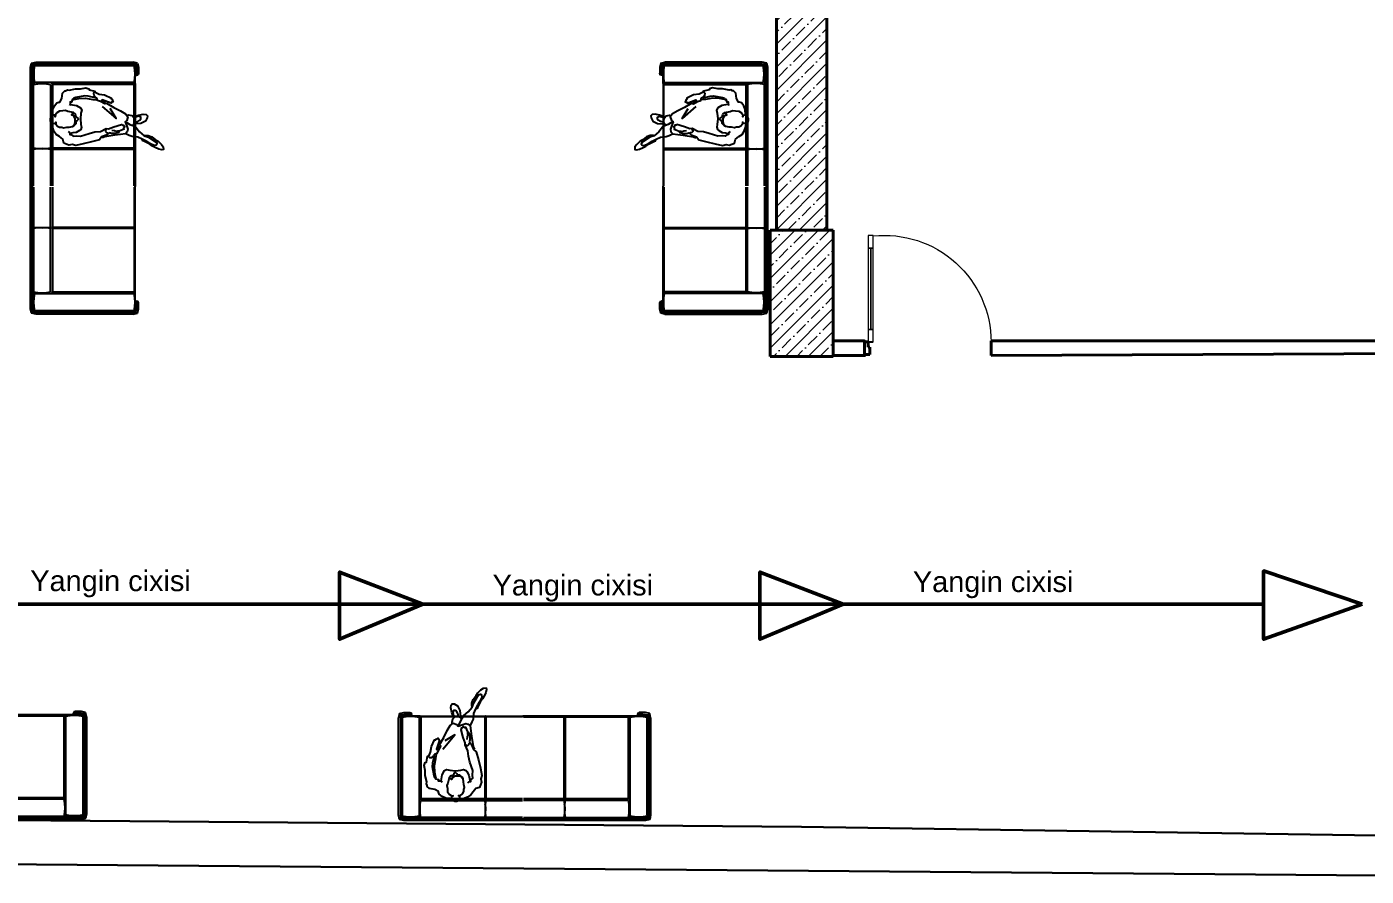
# Model space of a CAD drawing. Header units: millimetres. Extents: x 1531071 to 1560283, y -701792 to -691067.
# Drawn here: x 1556474 to 1557534, y -700632 to -699959 of the extents above; entities that cross this region are included whole.
import ezdxf

# ---------------------------------------------------------------- set-up
doc = ezdxf.new("R2010")
doc.units = ezdxf.units.MM
doc.header["$LTSCALE"] = 20
doc.header["$MEASUREMENT"] = 0
for name, color, linetype, lineweight in [('A-Sect-Iden', 191, 'Continuous', 13), ('RAZMERI', 251, 'Continuous', 5), ('wall ext', 30, 'Continuous', 30)]:
    doc.layers.add(name, color=color, linetype=linetype, lineweight=lineweight)
doc.layers.add('mebel', color=21, linetype='Continuous')
doc.layers.add('PLEPO', color=8, linetype='Continuous')
for name, color, linetype, lineweight, true_color in [('Двери ArchiCAD_Ном._пера__23', 7, 'Continuous', 40, 0xff6600), ('Двери ArchiCAD_Ном._пера__3', 7, 'Continuous', 20, 0xff6600), ('Двери ArchiCAD_Ном._пера__47', 7, 'Continuous', 25, 0x373737), ('Конструктив - Колонны_Ном._пера__202', 7, 'Continuous', 0, 0x38637a), ('Конструктив - Колонны_Ном._пера__28', 7, 'Continuous', 40, 0xffe4e1)]:
    doc.layers.add(name, color=color, linetype=linetype, lineweight=lineweight, true_color=true_color)
doc.styles.add('СГЕНЕРИР_СТИЛЬ_1', font='arial.ttf')

# ---------------------------------------------------------------- blocks, each defined once
blk = doc.blocks.new('werr')
at = {"layer": 'mebel'}
for p, q in [((1475467, -813384), (1475475, -813350)), ((1475475, -813350), (1475512, -813343)), ((1475475, -813350), (1475478, -813353)), ((1475478, -813353), (1475493, -813370)), ((1475480, -813384), (1475484, -813360)), ((1475512, -813357), (1475484, -813360)), ((1475494, -813370), (1475503, -813370)), ((1475494, -813505), (1475494, -813370)), ((1475497, -813404), (1475503, -813370)), ((1475503, -813370), (1476286, -813370)), ((1475512, -813343), (1476281, -813343)), ((1476281, -813357), (1475512, -813357)), ((1476281, -813370), (1475512, -813370)), ((1476314, -813351), (1476281, -813343)), ((1476305, -813360), (1476281, -813357)), ((1476295, -813370), (1476286, -813370)), ((1476286, -813370), (1476291, -813404)), ((1476311, -813353), (1476295, -813370)), ((1476295, -813383), (1476295, -813370)), ((1476305, -813360), (1476308, -813384)), ((1476311, -813353), (1476314, -813351)), ((1476314, -813351), (1476322, -813384)), ((1475467, -813505), (1475467, -813384)), ((1475480, -813505), (1475480, -813384)), ((1475494, -813384), (1475494, -813505)), ((1475495, -813438), (1475497, -813404)), ((1475497, -813472), (1475495, -813438)), ((1475503, -813505), (1475497, -813472)), ((1476291, -813472), (1476286, -813505)), ((1476291, -813404), (1476293, -813438)), ((1476293, -813438), (1476291, -813472)), ((1476295, -813430), (1476295, -813384)), ((1476295, -813430), (1476295, -813433)), ((1476299, -813437), (1476295, -813430)), ((1476295, -813433), (1476299, -813443)), ((1476295, -813434), (1476299, -813443)), ((1476295, -813513), (1476295, -813434)), ((1476299, -813437), (1476308, -813440)), ((1476299, -813443), (1476299, -813437)), ((1476299, -813443), (1476308, -813447)), ((1476304, -813445), (1476308, -813447)), ((1476308, -813384), (1476308, -813406)), ((1476308, -813440), (1476308, -813406)), ((1476318, -813437), (1476308, -813440)), ((1476308, -813440), (1476308, -813447)), ((1476308, -813447), (1476308, -813447)), ((1476308, -813447), (1476309, -813447)), ((1476309, -813447), (1476319, -813443)), ((1476318, -813437), (1476322, -813430)), ((1476318, -813443), (1476318, -813437)), ((1476319, -813443), (1476318, -813443)), ((1476322, -813433), (1476319, -813443)), ((1476322, -813384), (1476322, -813395)), ((1476322, -813395), (1476322, -813406)), ((1476322, -813406), (1476322, -813430)), ((1476322, -813430), (1476322, -813433)), ((1476322, -813433), (1476322, -813431)), ((1476322, -813433), (1476322, -813433)), ((1475467, -815176), (1475467, -813505)), ((1475480, -813505), (1475480, -815176)), ((1475492, -813519), (1475526, -813515)), ((1475492, -814323), (1475492, -813519)), ((1475494, -813505), (1475494, -813519)), ((1476286, -813505), (1475503, -813505)), ((1475526, -813515), (1475560, -813513)), ((1475560, -813513), (1475594, -813515)), ((1475594, -813515), (1475627, -813519)), ((1475627, -813519), (1475627, -814323)), ((1475635, -813513), (1475636, -813515)), ((1475636, -813515), (1475641, -813519)), ((1476289, -813519), (1475641, -813519)), ((1475641, -813519), (1475641, -814323)), ((1476287, -813508), (1476287, -813513)), ((1476289, -813519), (1476293, -813515)), ((1476289, -814323), (1476289, -813519)), ((1476293, -813515), (1476295, -813513)), ((1476295, -813513), (1476295, -814329)), ((1475526, -814029), (1475492, -814025)), ((1475526, -814029), (1475492, -814034)), ((1475494, -814034), (1475494, -814025)), ((1475560, -814028), (1475526, -814029)), ((1475560, -814031), (1475526, -814029)), ((1475594, -814029), (1475560, -814028)), ((1475594, -814029), (1475560, -814031)), ((1475593, -814029), (1475594, -814029)), ((1475594, -814029), (1475593, -814029)), ((1475627, -814025), (1475594, -814029)), ((1475627, -814034), (1475594, -814029)), ((1475635, -814028), (1475636, -814029)), ((1475636, -814029), (1475635, -814031)), ((1475641, -814025), (1475636, -814029)), ((1475636, -814029), (1475641, -814034)), ((1476289, -814025), (1475641, -814025)), ((1476289, -814034), (1475641, -814034)), ((1476293, -814029), (1476289, -814025)), ((1476293, -814029), (1476289, -814034)), ((1476295, -814028), (1476293, -814029)), ((1476295, -814031), (1476293, -814029)), ((1475492, -814332), (1475492, -815163)), ((1475627, -815163), (1475627, -814332)), ((1475641, -814332), (1475641, -815163)), ((1476289, -814332), (1476289, -815163)), ((1476295, -815169), (1476295, -814326)), ((1475526, -814656), (1475492, -814652)), ((1475526, -814656), (1475492, -814661)), ((1475494, -814661), (1475494, -814652)), ((1475560, -814655), (1475526, -814656)), ((1475560, -814658), (1475526, -814656)), ((1475594, -814656), (1475560, -814655)), ((1475594, -814656), (1475560, -814658)), ((1475593, -814656), (1475594, -814656)), ((1475594, -814656), (1475593, -814656)), ((1475627, -814652), (1475594, -814656)), ((1475627, -814661), (1475594, -814656)), ((1475635, -814655), (1475636, -814656)), ((1475636, -814656), (1475635, -814658)), ((1475641, -814652), (1475636, -814656)), ((1475636, -814656), (1475641, -814661)), ((1476289, -814652), (1475641, -814652)), ((1476289, -814661), (1475641, -814661)), ((1476293, -814656), (1476289, -814652)), ((1476293, -814656), (1476289, -814661)), ((1476295, -814655), (1476293, -814656)), ((1476295, -814658), (1476293, -814656)), ((1475492, -815163), (1475526, -815167)), ((1475494, -815176), (1475494, -815163)), ((1475526, -815167), (1475560, -815169)), ((1475560, -815169), (1475594, -815167)), ((1475594, -815167), (1475627, -815163)), ((1475635, -815169), (1475641, -815163)), ((1475641, -815163), (1476289, -815163)), ((1476287, -815169), (1476287, -815179)), ((1476289, -815163), (1476295, -815169)), ((1476295, -815248), (1476295, -815169)), ((1475467, -815298), (1475467, -815176)), ((1475480, -815298), (1475480, -815176)), ((1475494, -815298), (1475494, -815176)), ((1475494, -815311), (1475494, -815176)), ((1475495, -815244), (1475497, -815210)), ((1475497, -815278), (1475495, -815244)), ((1475497, -815210), (1475503, -815176)), ((1475503, -815311), (1475497, -815278)), ((1475503, -815176), (1476286, -815176)), ((1476286, -815176), (1476291, -815210)), ((1476287, -815179), (1476286, -815179)), ((1476291, -815278), (1476286, -815311)), ((1476291, -815210), (1476293, -815244)), ((1476293, -815244), (1476291, -815278)), ((1476295, -815248), (1476299, -815239)), ((1476295, -815252), (1476299, -815245)), ((1476295, -815298), (1476295, -815248)), ((1476308, -815235), (1476299, -815239)), ((1476299, -815239), (1476299, -815245)), ((1476299, -815245), (1476308, -815242)), ((1476304, -815237), (1476308, -815235)), ((1476308, -815235), (1476308, -815235)), ((1476309, -815235), (1476308, -815235)), ((1476308, -815242), (1476308, -815235)), ((1476308, -815242), (1476318, -815245)), ((1476308, -815275), (1476308, -815242)), ((1476308, -815275), (1476308, -815298)), ((1476319, -815239), (1476309, -815235)), ((1476319, -815239), (1476318, -815239)), ((1476318, -815245), (1476322, -815252)), ((1476322, -815248), (1476319, -815239)), ((1476322, -815248), (1476322, -815250)), ((1476322, -815248), (1476322, -815248)), ((1476322, -815252), (1476322, -815248)), ((1476322, -815298), (1476322, -815252)), ((1475475, -815332), (1475467, -815298)), ((1475475, -815332), (1475478, -815329)), ((1475512, -815338), (1475475, -815332)), ((1475478, -815329), (1475484, -815322)), ((1475484, -815322), (1475480, -815298)), ((1475490, -815314), (1475484, -815322)), ((1475484, -815322), (1475512, -815325)), ((1475490, -815314), (1475493, -815311)), ((1476295, -815311), (1475494, -815311)), ((1476286, -815311), (1475503, -815311)), ((1475512, -815311), (1476281, -815311)), ((1475512, -815325), (1476281, -815325)), ((1476281, -815338), (1475512, -815338)), ((1476281, -815325), (1476305, -815321)), ((1476281, -815338), (1476314, -815331)), ((1476295, -815299), (1476295, -815311)), ((1476298, -815315), (1476295, -815312)), ((1476305, -815321), (1476298, -815315)), ((1476308, -815298), (1476305, -815321)), ((1476305, -815321), (1476311, -815328)), ((1476314, -815331), (1476311, -815328)), ((1476314, -815331), (1476322, -815298))]:
    blk.add_line(p, q, dxfattribs=at)
blk = doc.blocks.new('wrrwerw')
at = {"layer": 'wall ext', "color": 0, "lineweight": -3, "ltscale": 0.5}
for points in [[(1482471, -827924), (1482471, -827824)], [(1483431, -827824), (1483471, -827824), (1483471, -827824), (1483471, -827924), (1483403, -827924)], [(1483431, -827824), (1483471, -827824), (1483471, -827924), (1483403, -827924)]]:
    blk.add_lwpolyline(points, dxfattribs=at)
at = {"layer": 'Двери ArchiCAD_Ном._пера__23', "linetype": 'Continuous'}
for p, q in [((1483431, -827884), (1483431, -827824)), ((1483431, -827824), (1483471, -827824)), ((1483443, -827884), (1483431, -827884)), ((1483443, -827924), (1483443, -827884)), ((1483471, -827824), (1483471, -827924)), ((1483471, -827924), (1483443, -827924))]:
    blk.add_line(p, q, dxfattribs=at)
at = {"layer": 'Двери ArchiCAD_Ном._пера__3', "linetype": 'Continuous'}
for p, q in [((1483403, -827924), (1483403, -828024)), ((1483443, -827924), (1483403, -827924)), ((1483443, -828024), (1483443, -827924)), ((1483403, -828024), (1483403, -828668)), ((1483423, -828024), (1483403, -828024)), ((1483403, -828024), (1483443, -828024)), ((1483423, -828024), (1483423, -828668)), ((1483443, -828024), (1483423, -828024)), ((1483423, -828668), (1483423, -828024)), ((1483423, -828668), (1483423, -828024)), ((1483443, -828668), (1483443, -828024)), ((1483403, -828668), (1483423, -828668)), ((1483443, -828668), (1483403, -828668)), ((1483403, -828668), (1483403, -828768)), ((1483423, -828668), (1483443, -828668)), ((1483443, -828768), (1483443, -828668)), ((1483403, -828768), (1483443, -828768))]:
    blk.add_line(p, q, dxfattribs=at)
at = {"layer": 'Двери ArchiCAD_Ном._пера__3', "linetype": 'Continuous', "extrusion": (0, 0, -1)}
blk.add_ellipse((1483315, -827924), major_axis=(597, 597), ratio=1, start_param=2.252304, end_param=3.926991, dxfattribs=at)
at = {"layer": 'Двери ArchiCAD_Ном._пера__47', "linetype": 'Continuous'}
blk.add_line((1483471, -827924), (1483471, -827824), dxfattribs=at)

msp = doc.modelspace()

# ---------------------------------------------------------------- hatches: boundary and pattern name
at = {"layer": 'Конструктив - Колонны_Ном._пера__202', "linetype": 'Continuous'}
h = msp.add_hatch(dxfattribs=at)
h.set_pattern_fill('ЖЕЛЕЗОБЕТОН__ГОСТ_', color=1, scale=0.1, style=0, pattern_type=2)
h.set_pattern_definition([(45, (1547833.123, -706412.456), (-9.192388, 9.192388), []), (45, (1547828.527, -706407.86), (-9.192388, 9.192388), [9.75, -3.25, 0, -3.25])])
h.paths.add_polyline_path([(1557067.2, -699620.2), (1557107.2, -699620.2), (1557107.2, -700120.2), (1557067.2, -700120.2)])
h = msp.add_hatch(dxfattribs=at)
h.set_pattern_fill('ЖЕЛЕЗОБЕТОН__ГОСТ_', color=1, scale=0.1, style=0, pattern_type=2)
h.set_pattern_definition([(45, (1548463.123, -706312.456), (-9.192388, 9.192388), []), (45, (1548458.527, -706307.86), (-9.192388, 9.192388), [9.75, -3.25, 0, -3.25])])
h.paths.add_polyline_path([(1557062.2, -700220.2), (1557112.2, -700220.2), (1557112.2, -700120.2), (1557062.2, -700120.2)])

# ---------------------------------------------------------------- linework, layer by layer
at = {"color": 0, "lineweight": 30, "ltscale": 0.5, "flags": 128}
for points in [[(1557607.2, -700631.8), (1555741.5, -700616.5), (1554431.8, -700586.5)], [(1557087.2, -700592.6), (1555742, -700581.5)], [(1557577.2, -700600.2), (1557087.2, -700592.6)]]:
    msp.add_lwpolyline(points, dxfattribs=at)
at = {"layer": 'A-Sect-Iden', "color": 0, "lineweight": 0, "ltscale": 0.5}
msp.add_line((1557071.7, -700220.2), (1557102.7, -700220.2), dxfattribs=at)
at = {"layer": 'PLEPO', "color": 1}
for p, q in [((1556527.6, -700010.8, -45.4), (1556526.8, -700011.8, -45.4)), ((1556526.8, -700011.8, -45.4), (1556527, -700013.5, -45.4)), ((1556527, -700013.5, -45.4), (1556527.7, -700014.8, -45.4)), ((1557010.3, -700013.5, -45.4), (1557009.5, -700014.8, -45.4)), ((1557009.7, -700010.8, -45.4), (1557010.5, -700011.8, -45.4)), ((1557010.5, -700011.8, -45.4), (1557010.3, -700013.5, -45.4)), ((1556512, -700028.8, -45.4), (1556512.8, -700031, -45.4)), ((1556513.1, -700033.3, -45.4), (1556512.5, -700035.5, -45.4)), ((1557024.2, -700033.3, -45.4), (1557024.7, -700035.5, -45.4)), ((1557025.3, -700028.8, -45.4), (1557024.5, -700031, -45.4)), ((1556537.1, -700040.4, -45.4), (1556536.3, -700041.2, -45.4)), ((1556536.3, -700041.2, -45.4), (1556536.3, -700042.1, -45.4)), ((1556536.3, -700042.1, -45.4), (1556537.3, -700043.1, -45.4)), ((1556537.3, -700043.1, -45.4), (1556538.2, -700043.3, -45.4)), ((1556543.3, -700041.5, -45.4), (1556541.2, -700041.4, -45.4)), ((1556544.5, -700042, -45.4), (1556543.3, -700041.5, -45.4)), ((1556545.8, -700041.8, -45.4), (1556544.5, -700042, -45.4)), ((1556547.1, -700041.8, -45.4), (1556545.8, -700041.8, -45.4)), ((1556990.2, -700041.8, -45.4), (1556991.5, -700041.8, -45.4)), ((1556991.5, -700041.8, -45.4), (1556992.7, -700042, -45.4)), ((1556992.7, -700042, -45.4), (1556994, -700041.5, -45.4)), ((1556994, -700041.5, -45.4), (1556996, -700041.4, -45.4)), ((1557000, -700043.1, -45.4), (1556999.1, -700043.3, -45.4)), ((1557001, -700042.1, -45.4), (1557000, -700043.1, -45.4)), ((1557000.2, -700040.4, -45.4), (1557001, -700041.2, -45.4)), ((1557001, -700041.2, -45.4), (1557001, -700042.1, -45.4)), ((1556822.5, -700521.4, -45.4), (1556822.3, -700523.5, -45.4)), ((1556823, -700520.2, -45.4), (1556822.5, -700521.4, -45.4)), ((1556822.8, -700517.6, -45.4), (1556822.8, -700518.9, -45.4)), ((1556822.8, -700518.9, -45.4), (1556823, -700520.2, -45.4)), ((1556821.4, -700527.6, -45.4), (1556822.2, -700528.4, -45.4)), ((1556822.2, -700528.4, -45.4), (1556823.1, -700528.4, -45.4)), ((1556823.1, -700528.4, -45.4), (1556824.1, -700527.4, -45.4)), ((1556824.1, -700527.4, -45.4), (1556824.2, -700526.5, -45.4)), ((1556791.8, -700537.1, -45.4), (1556792.7, -700537.9, -45.4)), ((1556792.7, -700537.9, -45.4), (1556794.5, -700537.7, -45.4)), ((1556794.5, -700537.7, -45.4), (1556795.8, -700536.9, -45.4)), ((1556809.8, -700552.7, -45.4), (1556812, -700551.9, -45.4)), ((1556814.3, -700551.6, -45.4), (1556816.5, -700552.1, -45.4))]:
    msp.add_line(p, q, dxfattribs=at)
at = {"layer": 'PLEPO', "color": 1, "elevation": -45.4}
for points in [[(1556494.3, -700028.9), (1556494.6, -700024.6), (1556495.9, -700021.7), (1556497.8, -700019.4), (1556499.4, -700018.9), (1556500, -700018.9), (1556501.6, -700016), (1556502.2, -700011.8), (1556504, -700009.9), (1556504.6, -700009.9), (1556506, -700009.2), (1556507.5, -700009.5), (1556512.5, -700008.3), (1556516.5, -700008.3), (1556520.6, -700007.5), (1556523, -700008.3), (1556523.3, -700009.2), (1556527.7, -700010.2), (1556528.5, -700011.3), (1556531.2, -700012.6), (1556535.5, -700013.2), (1556540.9, -700015.6), (1556540.6, -700016.2), (1556541.5, -700016.8), (1556541.7, -700017.6), (1556542.2, -700018.6), (1556541.5, -700019), (1556540.9, -700019), (1556540.7, -700019.7), (1556533.6, -700017.1), (1556533.1, -700017.6), (1556536.5, -700020), (1556535.7, -700020.3), (1556532.3, -700018.4), (1556530, -700017.5), (1556529.3, -700015.6), (1556528.4, -700014.8), (1556528.1, -700015.4), (1556522.4, -700014.1), (1556519.8, -700013.8), (1556512.7, -700015.1), (1556511.1, -700015.7), (1556511, -700016.8), (1556510, -700016.5), (1556509.4, -700018.9), (1556508.3, -700018.6), (1556508.3, -700020.5), (1556507.6, -700021.6)], [(1556511.1, -700016.7), (1556515.1, -700016), (1556520.5, -700015.7), (1556526.2, -700016.8), (1556529.5, -700017.1)], [(1557042.9, -700028.9), (1557042.6, -700024.6), (1557041.4, -700021.7), (1557039.5, -700019.4), (1557037.9, -700018.9), (1557037.2, -700018.9), (1557035.6, -700016), (1557035, -700011.8), (1557033.3, -700009.9), (1557032.6, -700009.9), (1557031.2, -700009.2), (1557029.8, -700009.5), (1557024.7, -700008.3), (1557020.8, -700008.3), (1557016.6, -700007.5), (1557014.3, -700008.3), (1557013.9, -700009.2), (1557009.5, -700010.2), (1557008.7, -700011.3), (1557006, -700012.6), (1557001.7, -700013.2), (1556996.4, -700015.6), (1556996.7, -700016.2), (1556995.7, -700016.8), (1556995.6, -700017.6), (1556995.1, -700018.6), (1556995.7, -700019), (1556996.4, -700019), (1556996.5, -700019.7), (1557003.6, -700017.1), (1557004.1, -700017.6), (1557000.8, -700020), (1557001.6, -700020.3), (1557004.9, -700018.4), (1557007.3, -700017.5), (1557007.9, -700015.6), (1557008.9, -700014.8), (1557009.2, -700015.4), (1557014.9, -700014.1), (1557017.4, -700013.8), (1557024.6, -700015.1), (1557026.1, -700015.7), (1557026.3, -700016.8), (1557027.3, -700016.5), (1557027.9, -700018.9), (1557029, -700018.6), (1557029, -700020.5), (1557029.6, -700021.6)], [(1557026.1, -700016.7), (1557022.2, -700016), (1557016.8, -700015.7), (1557011.1, -700016.8), (1557007.8, -700017.1)], [(1556508.4, -700020.8), (1556513.2, -700021.6), (1556516.5, -700023.5), (1556517.5, -700025.1), (1556516.8, -700027.7), (1556516.3, -700032.2), (1556516.8, -700036.5), (1556517.3, -700038.7), (1556516.7, -700040.6), (1556515.7, -700041.4), (1556513, -700042.8), (1556510.3, -700043.3), (1556508.3, -700043.6)], [(1556510.5, -700037.6), (1556511.7, -700036.5), (1556512.1, -700034.4), (1556512.2, -700031.7), (1556510.8, -700029.5), (1556509.4, -700029), (1556510, -700028.9), (1556510.3, -700027.7), (1556509.4, -700027)], [(1556536.9, -700019.7), (1556542.8, -700023), (1556548.2, -700025.7), (1556552.1, -700028.1), (1556554, -700030.4), (1556553.1, -700033.3), (1556551.7, -700034.4), (1556553.1, -700038), (1556553.9, -700040.4), (1556553.4, -700042.3), (1556552, -700043.9), (1556548, -700044.4), (1556543.7, -700045), (1556535.7, -700046.3), (1556533.6, -700047.2)], [(1556533.6, -700022.4), (1556544.7, -700031.7), (1556539.9, -700023.8)], [(1557000.3, -700019.7), (1556994.5, -700023), (1556989.1, -700025.7), (1556985.1, -700028.1), (1556983.2, -700030.4), (1556984.2, -700033.3), (1556985.6, -700034.4), (1556984.2, -700038), (1556983.4, -700040.4), (1556983.8, -700042.3), (1556985.3, -700043.9), (1556989.2, -700044.4), (1556993.5, -700045), (1557001.6, -700046.3), (1557003.6, -700047.2)], [(1557003.6, -700022.4), (1556992.6, -700031.7), (1556997.3, -700023.8)], [(1557028.8, -700020.8), (1557024.1, -700021.6), (1557020.8, -700023.5), (1557019.8, -700025.1), (1557020.4, -700027.7), (1557020.9, -700032.2), (1557020.4, -700036.5), (1557020, -700038.7), (1557020.6, -700040.6), (1557021.6, -700041.4), (1557024.2, -700042.8), (1557026.9, -700043.3), (1557029, -700043.6)], [(1557026.8, -700037.6), (1557025.5, -700036.5), (1557025.2, -700034.4), (1557025, -700031.7), (1557026.5, -700029.5), (1557027.9, -700029), (1557027.3, -700028.9), (1557026.9, -700027.7), (1557027.9, -700027)], [(1556506.7, -700042), (1556507.6, -700042.8), (1556507.9, -700044.5), (1556509.1, -700044.5), (1556510.5, -700045.9), (1556513, -700045.6), (1556516.5, -700045.9), (1556523.2, -700043.6), (1556527.7, -700042.5), (1556532.2, -700042.1), (1556536.8, -700039.8), (1556538.5, -700039.9), (1556542.8, -700038.4), (1556548.8, -700036.6), (1556549.6, -700037.1), (1556550.4, -700037.1), (1556550.6, -700037.9), (1556551.5, -700038.4), (1556550.4, -700039.6), (1556550.9, -700040.2), (1556547.1, -700041.8), (1556546.8, -700042.8), (1556543.6, -700043.6), (1556540.9, -700043.6), (1556539.5, -700043.3), (1556538.5, -700043.7), (1556537.4, -700044.7), (1556533.1, -700046.4), (1556531.4, -700048.6), (1556525.1, -700050.4), (1556518.4, -700052), (1556512.7, -700053.1), (1556509.8, -700052.3), (1556507.3, -700052.9), (1556503.2, -700051.3), (1556502.4, -700048.3), (1556499.7, -700046.1), (1556497.2, -700044.4), (1556495.4, -700041.8), (1556494.2, -700038.2), (1556494.2, -700036)], [(1556552, -700034.6), (1556553.4, -700035.2), (1556555.6, -700036.5), (1556557.8, -700037.4), (1556560.1, -700038.8), (1556563.1, -700042.3), (1556566.7, -700045.5), (1556570.2, -700046.7), (1556576.4, -700050.5), (1556577, -700052), (1556576.4, -700052.9), (1556574.6, -700053.1), (1556571.2, -700051.5), (1556568.3, -700049.7), (1556565.3, -700048.2), (1556561.8, -700046.6), (1556557.2, -700046.1), (1556555, -700045.3), (1556552.3, -700043.9)], [(1556558, -700036.8), (1556559.1, -700035.3), (1556559.1, -700033.9), (1556558.8, -700031.5), (1556557.2, -700029.8), (1556554.5, -700029.3), (1556553.6, -700029.5)], [(1556559.4, -700034.7), (1556561.8, -700034.2), (1556563.5, -700033.1), (1556564.2, -700032), (1556564.2, -700030.8), (1556562.6, -700030.1), (1556559.9, -700030.8), (1556558.6, -700031.2)], [(1556558.8, -700030.6), (1556562.4, -700029.3), (1556566.1, -700028.5), (1556568.3, -700028.7), (1556569.4, -700029.6), (1556569.3, -700031.2), (1556567.8, -700033.9), (1556564.2, -700035.8), (1556559.4, -700036.1)], [(1556985.3, -700034.6), (1556983.8, -700035.2), (1556981.6, -700036.5), (1556979.4, -700037.4), (1556977.2, -700038.8), (1556974.2, -700042.3), (1556970.5, -700045.5), (1556967.1, -700046.7), (1556960.9, -700050.5), (1556960.2, -700052), (1556960.9, -700052.9), (1556962.6, -700053.1), (1556966.1, -700051.5), (1556969, -700049.7), (1556972, -700048.2), (1556975.5, -700046.6), (1556980, -700046.1), (1556982.3, -700045.3), (1556985, -700043.9)], [(1556978.5, -700030.6), (1556974.8, -700029.3), (1556971.2, -700028.5), (1556969, -700028.7), (1556967.8, -700029.6), (1556968, -700031.2), (1556969.4, -700033.9), (1556973.1, -700035.8), (1556977.8, -700036.1)], [(1556977.8, -700034.7), (1556975.5, -700034.2), (1556973.7, -700033.1), (1556973.1, -700032), (1556973.1, -700030.8), (1556974.7, -700030.1), (1556977.4, -700030.8), (1556978.6, -700031.2)], [(1556979.3, -700036.8), (1556978.1, -700035.3), (1556978.1, -700033.9), (1556978.5, -700031.5), (1556980, -700029.8), (1556982.7, -700029.3), (1556983.7, -700029.5)], [(1557030.6, -700042), (1557029.6, -700042.8), (1557029.3, -700044.5), (1557028.2, -700044.5), (1557026.8, -700045.9), (1557024.2, -700045.6), (1557020.8, -700045.9), (1557014.1, -700043.6), (1557009.5, -700042.5), (1557005.1, -700042.1), (1557000.5, -700039.8), (1556998.7, -700039.9), (1556994.5, -700038.4), (1556988.4, -700036.6), (1556987.6, -700037.1), (1556986.9, -700037.1), (1556986.7, -700037.9), (1556985.7, -700038.4), (1556986.9, -700039.6), (1556986.4, -700040.2), (1556990.2, -700041.8), (1556990.5, -700042.8), (1556993.7, -700043.6), (1556996.4, -700043.6), (1556997.8, -700043.3), (1556998.7, -700043.7), (1556999.8, -700044.7), (1557004.1, -700046.4), (1557005.9, -700048.6), (1557012.2, -700050.4), (1557018.9, -700052), (1557024.6, -700053.1), (1557027.4, -700052.3), (1557029.9, -700052.9), (1557034.1, -700051.3), (1557034.9, -700048.3), (1557037.6, -700046.1), (1557040.1, -700044.4), (1557041.8, -700041.8), (1557043.1, -700038.2), (1557043.1, -700036)], [(1556567.4, -700045.3), (1556569.9, -700045.2), (1556572.9, -700046.3), (1556575.9, -700048.6), (1556578, -700049.9), (1556580.5, -700052.3), (1556581.9, -700054.3), (1556582.1, -700056.4), (1556580.8, -700056.7), (1556578.4, -700056.2), (1556575.4, -700054.8), (1556573.4, -700053.7), (1556571.2, -700052.1), (1556567.2, -700050.1), (1556565.8, -700049.4), (1556565.1, -700048.3)], [(1556969.9, -700045.3), (1556967.4, -700045.2), (1556964.4, -700046.3), (1556961.4, -700048.6), (1556959.3, -700049.9), (1556956.8, -700052.3), (1556955.3, -700054.3), (1556955.2, -700056.4), (1556956.4, -700056.7), (1556958.8, -700056.2), (1556961.8, -700054.8), (1556963.9, -700053.7), (1556966.1, -700052.1), (1556970.1, -700050.1), (1556971.5, -700049.4), (1556972.1, -700048.3)], [(1556826.3, -700497.3), (1556826.1, -700494.8), (1556827.2, -700491.8), (1556829.6, -700488.8), (1556830.9, -700486.7), (1556833.3, -700484.2), (1556835.3, -700482.8), (1556837.4, -700482.6), (1556837.7, -700483.9), (1556837.2, -700486.3), (1556835.8, -700489.3), (1556834.7, -700491.3), (1556833.1, -700493.5), (1556831, -700497.5), (1556830.4, -700498.9), (1556829.3, -700499.6)], [(1556815.5, -700512.7), (1556816.2, -700511.3), (1556817.4, -700509.1), (1556818.4, -700506.8), (1556819.8, -700504.6), (1556823.3, -700501.6), (1556826.5, -700498), (1556827.7, -700494.5), (1556831.5, -700488.3), (1556832.9, -700487.7), (1556833.9, -700488.3), (1556834.1, -700490.1), (1556832.5, -700493.5), (1556830.7, -700496.4), (1556829.1, -700499.4), (1556827.6, -700502.9), (1556827.1, -700507.5), (1556826.3, -700509.7), (1556824.9, -700512.4)], [(1556811.6, -700505.9), (1556810.3, -700502.3), (1556809.5, -700498.6), (1556809.7, -700496.4), (1556810.6, -700495.3), (1556812.2, -700495.4), (1556814.9, -700496.9), (1556816.8, -700500.5), (1556817.1, -700505.3)], [(1556815.7, -700505.3), (1556815.2, -700502.9), (1556814.1, -700501.1), (1556813, -700500.5), (1556811.7, -700500.5), (1556811.1, -700502.1), (1556811.7, -700504.8), (1556812.2, -700506.1)], [(1556800.7, -700527.8), (1556804, -700521.9), (1556806.7, -700516.5), (1556809, -700512.6), (1556811.4, -700510.6), (1556814.3, -700511.6), (1556815.4, -700513), (1556819, -700511.6), (1556821.4, -700510.8), (1556823.3, -700511.3), (1556824.9, -700512.7), (1556825.3, -700516.7), (1556826, -700520.9), (1556827.2, -700529), (1556828.2, -700531.1)], [(1556817.8, -700506.7), (1556816.3, -700505.6), (1556814.9, -700505.6), (1556812.5, -700505.9), (1556810.8, -700507.5), (1556810.3, -700510.2), (1556810.5, -700511.1)], [(1556823, -700558), (1556823.8, -700557.1), (1556825.5, -700556.7), (1556825.5, -700555.6), (1556826.9, -700554.2), (1556826.6, -700551.7), (1556826.9, -700548.2), (1556824.6, -700541.5), (1556823.4, -700536.9), (1556823.1, -700532.5), (1556820.8, -700527.9), (1556820.9, -700526.2), (1556819.3, -700521.9), (1556817.6, -700515.9), (1556818.1, -700515.1), (1556818.1, -700514.3), (1556818.9, -700514.1), (1556819.3, -700513.2), (1556820.6, -700514.3), (1556821.2, -700513.8), (1556822.8, -700517.6), (1556823.8, -700517.9), (1556824.6, -700521.1), (1556824.6, -700523.8), (1556824.2, -700525.2), (1556824.7, -700526.2), (1556825.7, -700527.3), (1556827.4, -700531.6), (1556829.6, -700533.3), (1556831.4, -700539.6), (1556832.9, -700546.3), (1556834.1, -700552), (1556833.3, -700554.8), (1556833.9, -700557.4), (1556832.3, -700561.5), (1556829.3, -700562.3), (1556827.1, -700565), (1556825.3, -700567.5), (1556822.8, -700569.3), (1556819.2, -700570.5), (1556817, -700570.5)], [(1556809.8, -700570.4), (1556805.6, -700570.1), (1556802.7, -700568.8), (1556800.3, -700566.9), (1556799.9, -700565.3), (1556799.9, -700564.7), (1556797, -700563.1), (1556792.7, -700562.5), (1556790.8, -700560.7), (1556790.8, -700560.1), (1556790.2, -700558.6), (1556790.5, -700557.2), (1556789.3, -700552.2), (1556789.3, -700548.2), (1556788.5, -700544.1), (1556789.3, -700541.7), (1556790.2, -700541.4), (1556791.2, -700536.9), (1556792.3, -700536.2), (1556793.5, -700533.5), (1556794.2, -700529.2), (1556796.5, -700523.8), (1556797.2, -700524.1), (1556797.8, -700523.2), (1556798.6, -700523), (1556799.5, -700522.5), (1556800, -700523.2), (1556800, -700523.8), (1556800.7, -700524), (1556798.1, -700531.1), (1556798.6, -700531.6), (1556801, -700528.2), (1556801.3, -700529), (1556799.4, -700532.4), (1556798.4, -700534.7), (1556796.5, -700535.4), (1556795.8, -700536.3), (1556796.4, -700536.6), (1556795.1, -700542.3), (1556794.8, -700544.9), (1556796.1, -700552), (1556796.7, -700553.6), (1556797.8, -700553.7), (1556797.5, -700554.7), (1556799.9, -700555.3), (1556799.5, -700556.4), (1556801.4, -700556.4), (1556802.6, -700557.1)], [(1556803.3, -700531.1), (1556812.7, -700520), (1556804.8, -700524.7)], [(1556797.7, -700553.6), (1556797, -700549.6), (1556796.7, -700544.2), (1556797.8, -700538.5), (1556798.1, -700535.2)], [(1556801.8, -700556.3), (1556802.6, -700551.5), (1556804.5, -700548.2), (1556806, -700547.2), (1556808.7, -700547.9), (1556813.2, -700548.4), (1556817.4, -700547.9), (1556819.7, -700547.4), (1556821.6, -700548), (1556822.3, -700549), (1556823.8, -700551.7), (1556824.2, -700554.4), (1556824.6, -700556.4)], [(1556818.5, -700554.2), (1556817.4, -700552.9), (1556815.4, -700552.6), (1556812.7, -700552.5), (1556810.5, -700553.9), (1556810, -700555.3), (1556809.8, -700554.7), (1556808.7, -700554.4), (1556807.9, -700555.3)]]:
    msp.add_lwpolyline(points, dxfattribs=at)
for points in [[(1556514.9, -700031.8), (1556513.9, -700031.1), (1556512.9, -700030.6), (1556512.4, -700028.5), (1556510.8, -700027.1), (1556506.5, -700026.2), (1556504.6, -700025.5), (1556502.4, -700025.8), (1556499.7, -700026), (1556497.6, -700027.4), (1556496.7, -700028.9), (1556496.5, -700030.4), (1556496.2, -700029.3), (1556494.6, -700029), (1556493.4, -700029.8), (1556492.3, -700031.7), (1556492.3, -700033.4), (1556492.7, -700034.7), (1556494.2, -700035.5), (1556496.1, -700035.7), (1556496.9, -700034.7), (1556496.9, -700036.3), (1556498.1, -700037.9), (1556499.9, -700038.8), (1556501.6, -700038.8), (1556503, -700039.3), (1556505.6, -700038.8), (1556507.5, -700038.7), (1556510, -700038.2), (1556511.4, -700037.4), (1556512.9, -700035.8), (1556513.2, -700033.8), (1556513.9, -700033.4), (1556514.9, -700032.3)], [(1557022.4, -700031.8), (1557023.4, -700031.1), (1557024.4, -700030.6), (1557024.9, -700028.5), (1557026.5, -700027.1), (1557030.7, -700026.2), (1557032.6, -700025.5), (1557034.9, -700025.8), (1557037.6, -700026), (1557039.6, -700027.4), (1557040.6, -700028.9), (1557040.7, -700030.4), (1557041, -700029.3), (1557042.6, -700029), (1557043.9, -700029.8), (1557045, -700031.7), (1557045, -700033.4), (1557044.5, -700034.7), (1557043.1, -700035.5), (1557041.2, -700035.7), (1557040.4, -700034.7), (1557040.4, -700036.3), (1557039.1, -700037.9), (1557037.4, -700038.8), (1557035.6, -700038.8), (1557034.2, -700039.3), (1557031.7, -700038.8), (1557029.8, -700038.7), (1557027.3, -700038.2), (1557025.8, -700037.4), (1557024.4, -700035.8), (1557024.1, -700033.8), (1557023.4, -700033.4), (1557022.3, -700032.3)], [(1556812.7, -700549.8), (1556812, -700550.8), (1556811.6, -700551.8), (1556809.5, -700552.3), (1556808.1, -700553.9), (1556807.1, -700558.2), (1556806.5, -700560.1), (1556806.8, -700562.3), (1556807, -700565), (1556808.4, -700567), (1556809.8, -700568), (1556811.4, -700568.2), (1556810.3, -700568.5), (1556810, -700570.1), (1556810.8, -700571.3), (1556812.7, -700572.4), (1556814.4, -700572.4), (1556815.7, -700572), (1556816.5, -700570.5), (1556816.6, -700568.6), (1556815.7, -700567.8), (1556817.3, -700567.8), (1556818.9, -700566.6), (1556819.8, -700564.8), (1556819.8, -700563.1), (1556820.3, -700561.7), (1556819.8, -700559.1), (1556819.7, -700557.2), (1556819.2, -700554.7), (1556818.4, -700553.3), (1556816.8, -700551.8), (1556814.7, -700551.5), (1556814.4, -700550.8), (1556813.2, -700549.8)]]:
    msp.add_lwpolyline(points, close=True, dxfattribs=at)
at = {"layer": 'wall ext', "color": 1, "lineweight": 50, "ltscale": 0.5}
msp.add_lwpolyline([(1556348.5, -700248.8), (1556348.5, -700416.3), (1557452.9, -700416.3)], dxfattribs=at)
for points in [[(1556787.4, -700416.3), (1556721.5, -700391), (1556721.5, -700444.2), (1556787.4, -700416.3)], [(1557120.1, -700416.3), (1557054.2, -700391), (1557054.2, -700444.2), (1557120.1, -700416.3)], [(1557531, -700416.3), (1557452.9, -700390.1), (1557452.9, -700444.2)]]:
    msp.add_lwpolyline(points, close=True, dxfattribs=at)
at = {"layer": 'Конструктив - Колонны_Ном._пера__28', "color": 0, "linetype": 'Continuous'}
for p, q in [((1557112.2, -700120.2), (1557062.2, -700120.2)), ((1557107.2, -700120.2), (1557067.2, -700120.2)), ((1557062.2, -700220.2), (1557112.2, -700220.2))]:
    msp.add_line(p, q, dxfattribs=at)
at = {"layer": 'Конструктив - Колонны_Ном._пера__28', "color": 0, "linetype": 'Continuous', "flags": 128}
for points in [[(1557067.2, -699625.2), (1557067.2, -700120.2)], [(1557107.2, -700120.2), (1557107.2, -699625.2)]]:
    msp.add_lwpolyline(points, dxfattribs=at)
at = {"layer": 'Конструктив - Колонны_Ном._пера__28', "color": 0, "linetype": 'Continuous'}
for points in [[(1557062.2, -700220.2), (1557062.2, -700120.2)], [(1557112.2, -700220.2), (1557112.2, -700120.2)], [(1557137.1, -700207.9), (1557112.2, -700207.9), (1557112.2, -700220.2)], [(1557137.1, -700219.6), (1557137.1, -700207.9)], [(1557237.2, -700219.6), (1557572.2, -700217.9), (1557572.2, -700207.9), (1557237.1, -700207.9)], [(1557237.1, -700207.9), (1557237.2, -700219.6)]]:
    msp.add_lwpolyline(points, dxfattribs=at)
msp.add_lwpolyline([(1557112.2, -700207.9), (1557137.1, -700207.9), (1557137.1, -700219.6), (1557112.2, -700219.6)], close=True, dxfattribs=at)

# ---------------------------------------------------------------- block references
at = {"layer": 'wall ext', "color": 0, "lineweight": -3, "yscale": 0.1, "zscale": 0.1}
for p, xscale in [((1408930.1, -618652.9), 0.1), ((1704607.1, -618652.9), -0.1)]:
    msp.add_blockref('werr', p, dxfattribs=dict(at, xscale=xscale))
at = {"layer": 'wall ext', "color": 0, "lineweight": -3, "xscale": 0.1, "yscale": 0.1, "zscale": 0.1, "rotation": 90}
for p in [(1474987.3, -848133.6), (1475433.9, -848134.5)]:
    msp.add_blockref('werr', p, dxfattribs=at)
at = {"layer": 'Конструктив - Колонны_Ном._пера__28', "color": 0, "linetype": 'Continuous', "xscale": 0.1, "yscale": 0.1, "zscale": 0.1, "rotation": 180}
msp.add_blockref('wrrwerw', (1705484.2, -783001.2), dxfattribs=at)

# ---------------------------------------------------------------- texts
at = {"layer": 'RAZMERI', "color": 1, "style": 'СГЕНЕРИР_СТИЛЬ_1'}
for p in [(1556476.7, -700406.1), (1556842.6, -700409.5), (1557175.3, -700406.8)]:
    msp.add_text('Yangin cixisi', height=16.355, dxfattribs=at).set_placement(p)

doc.saveas('drawing.dxf')
